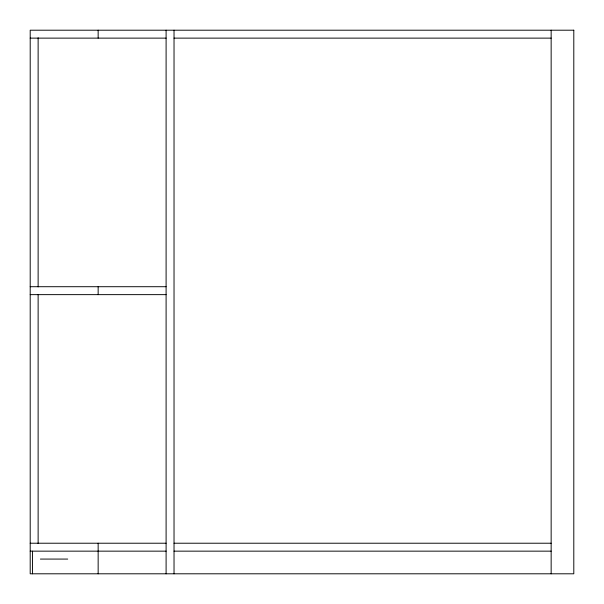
<?xml version="1.0" encoding="UTF-8"?>
<svg xmlns="http://www.w3.org/2000/svg" width="604" height="604" viewBox="0 0 604 604"><rect width="100%" height="100%" fill="white"/><g stroke="black" fill="none" stroke-linecap="round" stroke-linejoin="round"><path stroke-width="0.91" d="M30.2 38.127L166.1 38.127M174.028 38.127L551.15 38.127M30.2 286.711L166.1 286.711M30.2 294.639L166.1 294.639M30.2 543.222L166.1 543.222M174.028 543.222L551.15 543.222M30.2 551.15L166.1 551.15M174.028 551.15L551.15 551.15M40.392 559.077L67.716 559.077M551.15 30.2L551.15 573.8M174.028 30.2L174.028 573.8M166.1 30.2L166.1 573.8M98.15 30.2L98.15 38.127M98.15 286.711L98.15 294.639M98.15 543.222L98.15 573.8M38.127 37.75L38.127 286.9M38.127 294.45L38.127 543.6M32.465 551.15L32.465 573.8M573.8 30.2L30.2 30.2L30.2 573.8L573.8 573.8L573.8 30.2"/></g></svg>
